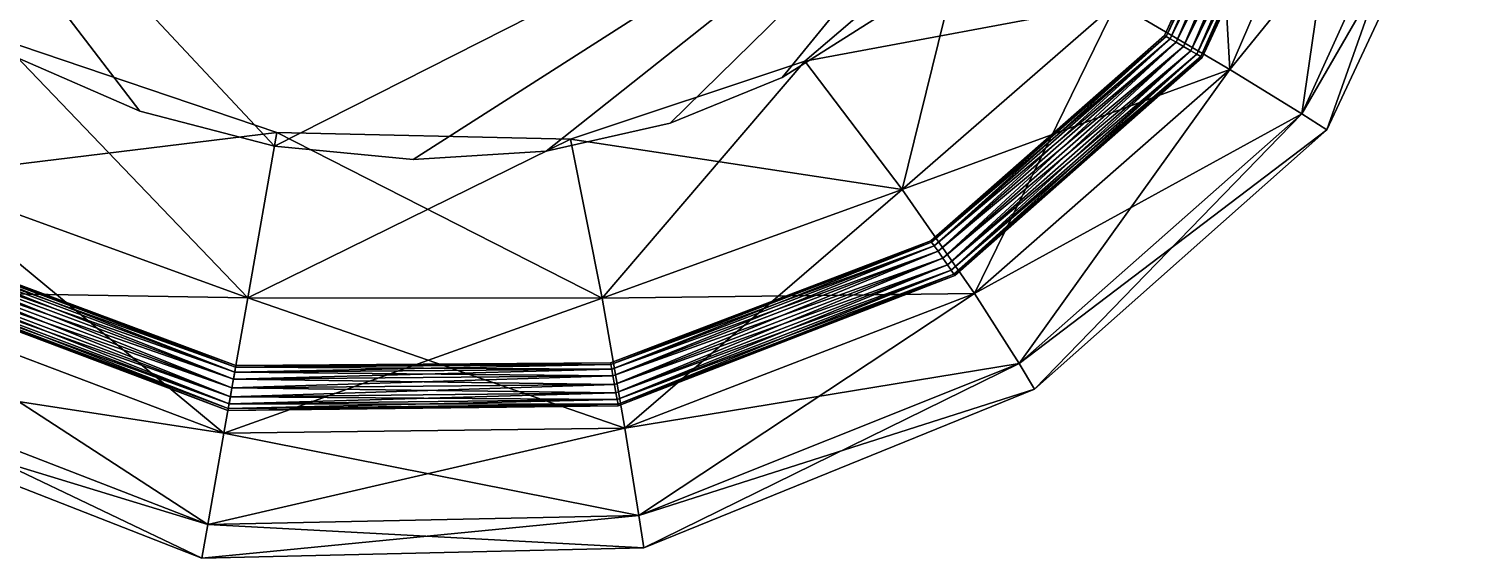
# Model space of a CAD drawing. Header units: metres. Extents: x -1.14 to 1.51, y -0.35 to 3.51.
# Drawn here: x -0.476 to 0.778, y -0.347 to 0.113 of the extents above; entities that cross this region are included whole.
import ezdxf

# ---------------------------------------------------------------- set-up
doc = ezdxf.new("R2010")
doc.units = ezdxf.units.M

msp = doc.modelspace()

# ---------------------------------------------------------------- linework, layer by layer
at = {"layer": 'Banana'}
for points in [[(0.5666, 0.0776, -0.0706), (0.5519, 0.3365, -0.0921), (0.4684, 0.1351, -0.0921)], [(0.5666, 0.0776, -0.0706), (0.6694, 0.3158, -0.0706), (0.5519, 0.3365, -0.0921)], [(0.4684, 0.1351, 0.0921), (0.6694, 0.3158, 0.0706), (0.5666, 0.0776, 0.0706)], [(0.6291, 0.0392, -0.0388), (0.6694, 0.3158, -0.0706), (0.5666, 0.0776, -0.0706)], [(0.5666, 0.0776, 0.0706), (0.6694, 0.3158, 0.0706), (0.7487, 0.3018, 0.0388)], [(0.6291, 0.0392, -0.0388), (0.7487, 0.3018, -0.0388), (0.6694, 0.3158, -0.0706)], [(0.5666, 0.0776, 0.0706), (0.7487, 0.3018, 0.0388), (0.6291, 0.0392, 0.0388)], [(0.651, 0.0252, 0), (0.7487, 0.3018, -0.0388), (0.6291, 0.0392, -0.0388)], [(0.6291, 0.0392, 0.0388), (0.7487, 0.3018, 0.0388), (0.7779, 0.2966, 0)], [(0.651, 0.0252, 0), (0.7779, 0.2966, 0), (0.7487, 0.3018, -0.0388)], [(0.6291, 0.0392, 0.0388), (0.7779, 0.2966, 0), (0.651, 0.0252, 0)], [(0.2823, -0.0265, -0.0921), (0.3395, 0.2062, -0.1), (0.1979, 0.0848, -0.1)], [(0.1979, 0.0848, 0.1), (0.3395, 0.2062, 0.1), (0.4684, 0.1351, 0.0921)], [(0.1979, 0.0848, 0.0477), (0.3395, 0.2062, 0.1), (0.1979, 0.0848, 0.1)], [(0.1979, 0.0848, 0.0477), (0.3395, 0.2062, 0.0477), (0.3395, 0.2062, 0.1)], [(0.1979, 0.0848, 0), (0.3395, 0.2062, 0.0477), (0.1979, 0.0848, 0.0477)], [(0.1979, 0.0848, 0), (0.3395, 0.2062, 0), (0.3395, 0.2062, 0.0477)], [(0.1979, 0.0848, -0.0477), (0.3395, 0.2062, 0), (0.1979, 0.0848, 0)], [(0.1979, 0.0848, -0.0477), (0.3395, 0.2062, -0.0477), (0.3395, 0.2062, 0)], [(0.1979, 0.0848, -0.1), (0.3395, 0.2062, -0.0477), (0.1979, 0.0848, -0.0477)], [(0.1979, 0.0848, -0.1), (0.3395, 0.2062, -0.1), (0.3395, 0.2062, -0.0477)], [(0.2823, -0.0265, -0.0921), (0.4684, 0.1351, -0.0921), (0.3395, 0.2062, -0.1)], [(0.1979, 0.0848, 0.1), (0.4684, 0.1351, 0.0921), (0.2823, -0.0265, 0.0921)], [(0.3449, -0.1169, -0.0706), (0.4684, 0.1351, -0.0921), (0.2823, -0.0265, -0.0921)], [(0.2823, -0.0265, 0.0921), (0.4684, 0.1351, 0.0921), (0.5666, 0.0776, 0.0706)], [(0.3449, -0.1169, -0.0706), (0.5666, 0.0776, -0.0706), (0.4684, 0.1351, -0.0921)], [(-0.5753, -0.0155, -0.0921), (-0.2605, 0.0228, -0.1), (-0.5019, 0.1046, -0.1)], [(-0.5019, 0.1046, 0.1), (-0.2858, -0.1206, 0.0921), (-0.5753, -0.0155, 0.0921)], [(-0.5019, 0.1046, 0.1), (-0.2605, 0.0228, 0.1), (-0.2858, -0.1206, 0.0921)], [(-0.5019, 0.1046, 0.0477), (-0.2605, 0.0228, 0.1), (-0.5019, 0.1046, 0.1)], [(-0.5019, 0.1046, 0.0477), (-0.2605, 0.0228, 0.0477), (-0.2605, 0.0228, 0.1)], [(-0.5019, 0.1046, 0), (-0.2605, 0.0228, 0.0477), (-0.5019, 0.1046, 0.0477)], [(-0.5019, 0.1046, 0), (-0.2605, 0.0228), (-0.2605, 0.0228, 0.0477)], [(-0.5019, 0.1046, -0.0477), (-0.2605, 0.0228), (-0.5019, 0.1046, 0)], [(-0.5019, 0.1046, -0.0477), (-0.2605, 0.0228, -0.0477), (-0.2605, 0.0228)], [(-0.5019, 0.1046, -0.1), (-0.2605, 0.0228, -0.0477), (-0.5019, 0.1046, -0.0477)], [(-0.5019, 0.1046, -0.1), (-0.2605, 0.0228, -0.1), (-0.2605, 0.0228, -0.0477)], [(0.0217, -0.1209, -0.0921), (0.1979, 0.0848, -0.1), (-0.0056, 0.0171, -0.1)], [(-0.0056, 0.0171, 0.1), (0.1979, 0.0848, 0.1), (0.2823, -0.0265, 0.0921)], [(-0.0056, 0.0171, 0.0477), (0.1979, 0.0848, 0.1), (-0.0056, 0.0171, 0.1)], [(-0.0056, 0.0171, 0.0477), (0.1979, 0.0848, 0.0477), (0.1979, 0.0848, 0.1)], [(-0.0056, 0.0171, 0), (0.1979, 0.0848, 0.0477), (-0.0056, 0.0171, 0.0477)], [(-0.0056, 0.0171, 0), (0.1979, 0.0848, 0), (0.1979, 0.0848, 0.0477)], [(-0.0056, 0.0171, -0.0477), (0.1979, 0.0848, 0), (-0.0056, 0.0171, 0)], [(-0.0056, 0.0171, -0.0477), (0.1979, 0.0848, -0.0477), (0.1979, 0.0848, 0)], [(-0.0056, 0.0171, -0.1), (0.1979, 0.0848, -0.0477), (-0.0056, 0.0171, -0.0477)], [(-0.0056, 0.0171, -0.1), (0.1979, 0.0848, -0.1), (0.1979, 0.0848, -0.0477)], [(0.0217, -0.1209, -0.0921), (0.2823, -0.0265, -0.0921), (0.1979, 0.0848, -0.1)], [(0.2823, -0.0265, 0.0921), (0.5666, 0.0776, 0.0706), (0.3449, -0.1169, 0.0706)], [(0.3838, -0.1777, -0.0388), (0.5666, 0.0776, -0.0706), (0.3449, -0.1169, -0.0706)], [(0.3449, -0.1169, 0.0706), (0.5666, 0.0776, 0.0706), (0.6291, 0.0392, 0.0388)], [(0.3838, -0.1777, -0.0388), (0.6291, 0.0392, -0.0388), (0.5666, 0.0776, -0.0706)], [(0.3449, -0.1169, 0.0706), (0.6291, 0.0392, 0.0388), (0.3838, -0.1777, 0.0388)], [(0.3972, -0.1999, 0), (0.6291, 0.0392, -0.0388), (0.3838, -0.1777, -0.0388)], [(0.3838, -0.1777, 0.0388), (0.6291, 0.0392, 0.0388), (0.651, 0.0252, 0)], [(0.3972, -0.1999, 0), (0.651, 0.0252, 0), (0.6291, 0.0392, -0.0388)], [(0.3838, -0.1777, 0.0388), (0.651, 0.0252, 0), (0.3972, -0.1999, 0)], [(-0.5753, -0.0155, -0.0921), (-0.2858, -0.1206, -0.0921), (-0.2605, 0.0228, -0.1)], [(-0.2858, -0.1206, -0.0921), (-0.0056, 0.0171, -0.1), (-0.2605, 0.0228, -0.1)], [(-0.2605, 0.0228, 0.1), (0.0217, -0.1209, 0.0921), (-0.2858, -0.1206, 0.0921)], [(-0.2858, -0.1206, -0.0921), (0.0217, -0.1209, -0.0921), (-0.0056, 0.0171, -0.1)], [(-0.2605, 0.0228, 0.1), (-0.0056, 0.0171, 0.1), (0.0217, -0.1209, 0.0921)], [(-0.2605, 0.0228, 0.0477), (-0.0056, 0.0171, 0.1), (-0.2605, 0.0228, 0.1)], [(-0.2605, 0.0228, 0.0477), (-0.0056, 0.0171, 0.0477), (-0.0056, 0.0171, 0.1)], [(-0.2605, 0.0228), (-0.0056, 0.0171, 0.0477), (-0.2605, 0.0228, 0.0477)], [(-0.2605, 0.0228), (-0.0056, 0.0171, 0), (-0.0056, 0.0171, 0.0477)], [(-0.2605, 0.0228, -0.0477), (-0.0056, 0.0171, 0), (-0.2605, 0.0228)], [(-0.2605, 0.0228, -0.0477), (-0.0056, 0.0171, -0.0477), (-0.0056, 0.0171, 0)], [(-0.2605, 0.0228, -0.1), (-0.0056, 0.0171, -0.0477), (-0.2605, 0.0228, -0.0477)], [(-0.2605, 0.0228, -0.1), (-0.0056, 0.0171, -0.1), (-0.0056, 0.0171, -0.0477)], [(-0.0056, 0.0171, 0.1), (0.2823, -0.0265, 0.0921), (0.0217, -0.1209, 0.0921)], [(-0.6325, -0.1147, -0.0706), (-0.2858, -0.1206, -0.0921), (-0.5753, -0.0155, -0.0921)], [(-0.5753, -0.0155, 0.0921), (-0.3065, -0.238, 0.0706), (-0.6325, -0.1147, 0.0706)], [(-0.5753, -0.0155, 0.0921), (-0.2858, -0.1206, 0.0921), (-0.3065, -0.238, 0.0706)], [(0.0416, -0.2336, -0.0706), (0.2823, -0.0265, -0.0921), (0.0217, -0.1209, -0.0921)], [(0.0217, -0.1209, 0.0921), (0.2823, -0.0265, 0.0921), (0.3449, -0.1169, 0.0706)], [(0.0416, -0.2336, -0.0706), (0.3449, -0.1169, -0.0706), (0.2823, -0.0265, -0.0921)], [(-0.6696, -0.1821, -0.0388), (-0.3065, -0.238, -0.0706), (-0.6325, -0.1147, -0.0706)], [(-0.6325, -0.1147, 0.0706), (-0.3204, -0.3174, 0.0388), (-0.6696, -0.1821, 0.0388)], [(-0.6325, -0.1147, -0.0706), (-0.3065, -0.238, -0.0706), (-0.2858, -0.1206, -0.0921)], [(-0.6325, -0.1147, 0.0706), (-0.3065, -0.238, 0.0706), (-0.3204, -0.3174, 0.0388)], [(-0.3065, -0.238, -0.0706), (0.0217, -0.1209, -0.0921), (-0.2858, -0.1206, -0.0921)], [(-0.2858, -0.1206, 0.0921), (0.0416, -0.2336, 0.0706), (-0.3065, -0.238, 0.0706)], [(-0.3065, -0.238, -0.0706), (0.0416, -0.2336, -0.0706), (0.0217, -0.1209, -0.0921)], [(-0.2858, -0.1206, 0.0921), (0.0217, -0.1209, 0.0921), (0.0416, -0.2336, 0.0706)], [(0.0217, -0.1209, 0.0921), (0.3449, -0.1169, 0.0706), (0.0416, -0.2336, 0.0706)], [(0.0537, -0.3096, -0.0388), (0.3449, -0.1169, -0.0706), (0.0416, -0.2336, -0.0706)], [(0.0416, -0.2336, 0.0706), (0.3449, -0.1169, 0.0706), (0.3838, -0.1777, 0.0388)], [(0.0537, -0.3096, -0.0388), (0.3838, -0.1777, -0.0388), (0.3449, -0.1169, -0.0706)], [(-0.6829, -0.2069, 0), (-0.3204, -0.3174, -0.0388), (-0.6696, -0.1821, -0.0388)], [(-0.6696, -0.1821, 0.0388), (-0.3256, -0.3465), (-0.6829, -0.2069, 0)], [(-0.6696, -0.1821, -0.0388), (-0.3204, -0.3174, -0.0388), (-0.3065, -0.238, -0.0706)], [(-0.6696, -0.1821, 0.0388), (-0.3204, -0.3174, 0.0388), (-0.3256, -0.3465)], [(0.0416, -0.2336, 0.0706), (0.3838, -0.1777, 0.0388), (0.0537, -0.3096, 0.0388)], [(0.0579, -0.3375, 0), (0.3838, -0.1777, -0.0388), (0.0537, -0.3096, -0.0388)], [(0.0537, -0.3096, 0.0388), (0.3838, -0.1777, 0.0388), (0.3972, -0.1999, 0)], [(0.0579, -0.3375, 0), (0.3972, -0.1999, 0), (0.3838, -0.1777, -0.0388)], [(0.0537, -0.3096, 0.0388), (0.3972, -0.1999, 0), (0.0579, -0.3375, 0)], [(-0.6829, -0.2069, 0), (-0.3256, -0.3465, 0), (-0.3204, -0.3174, -0.0388)], [(-0.3204, -0.3174, -0.0388), (0.0416, -0.2336, -0.0706), (-0.3065, -0.238, -0.0706)], [(-0.3204, -0.3174, -0.0388), (0.0537, -0.3096, -0.0388), (0.0416, -0.2336, -0.0706)], [(-0.3065, -0.238, 0.0706), (0.0537, -0.3096, 0.0388), (-0.3204, -0.3174, 0.0388)], [(-0.3065, -0.238, 0.0706), (0.0416, -0.2336, 0.0706), (0.0537, -0.3096, 0.0388)], [(-0.3256, -0.3465, 0), (0.0537, -0.3096, -0.0388), (-0.3204, -0.3174, -0.0388)], [(-0.3256, -0.3465, 0), (0.0579, -0.3375, 0), (0.0537, -0.3096, -0.0388)], [(-0.3204, -0.3174, 0.0388), (0.0537, -0.3096, 0.0388), (0.0579, -0.3375, 0)], [(-0.3204, -0.3174, 0.0388), (0.0579, -0.3375, 0), (-0.3256, -0.3465)]]:
    msp.add_3dface(points, dxfattribs=at)
at = {"layer": 'Cylinder'}
for points in [[(-0.4856, 0.0877, -0.1), (-0.3796, 0.0415, -0.1), (-0.7753, 0.5586, -0.1)], [(-0.3796, 0.0415, -0.1), (-0.2625, 0.0112, -0.1), (-0.7753, 0.5586, -0.1)], [(-0.7753, 0.5586, -0.1), (-0.2625, 0.0112, -0.1), (0.4065, 0.3502, -0.1)], [(-0.3796, 0.0415, 0.1), (-0.7753, 0.5586, 0.1), (-0.2625, 0.0112, 0.1)], [(-0.7753, 0.5586, 0.1), (-0.3796, 0.0415, 0.1), (-0.4856, 0.0877, 0.1)], [(0.4065, 0.3502, 0.1), (-0.2625, 0.0112, 0.1), (-0.7753, 0.5586, 0.1)], [(-0.1422, -0.0004, -0.1), (0.4065, 0.3502, -0.1), (-0.2625, 0.0112, -0.1)], [(-0.1422, -0.0004, 0.1), (-0.2625, 0.0112, 0.1), (0.4065, 0.3502, 0.1)], [(0.4065, 0.3502, -0.1), (-0.1422, -0.0004, -0.1), (-0.0267, 0.0068, -0.1)], [(-0.0267, 0.0068, 0.1), (-0.1422, -0.0004, 0.1), (0.4065, 0.3502, 0.1)], [(-0.0267, 0.0068, -0.1), (0.081, 0.031, -0.1), (0.4065, 0.3502, -0.1)], [(-0.0267, 0.0068, 0.1), (0.4065, 0.3502, 0.1), (0.081, 0.031, 0.1)], [(0.1782, 0.0706, -0.1), (0.4065, 0.3502, -0.1), (0.081, 0.031, -0.1)], [(0.081, 0.031, 0.1), (0.4065, 0.3502, 0.1), (0.1782, 0.0706, 0.1)], [(0.4065, 0.3502, -0.1), (0.1782, 0.0706, -0.1), (0.2622, 0.124, -0.1)], [(0.2622, 0.124, 0.1), (0.1782, 0.0706, 0.1), (0.4065, 0.3502, 0.1)], [(0.1782, 0.0706, -0.1), (0.2622, 0.124, 0.1), (0.2622, 0.124, -0.1)], [(0.1782, 0.0706, -0.1), (0.1782, 0.0706, 0.1), (0.2622, 0.124, 0.1)], [(-0.4856, 0.0877, -0.1), (-0.3796, 0.0415, 0.1), (-0.3796, 0.0415, -0.1)], [(-0.4856, 0.0877, -0.1), (-0.4856, 0.0877, 0.1), (-0.3796, 0.0415, 0.1)], [(0.081, 0.031, -0.1), (0.1782, 0.0706, 0.1), (0.1782, 0.0706, -0.1)], [(0.081, 0.031, -0.1), (0.081, 0.031, 0.1), (0.1782, 0.0706, 0.1)], [(-0.3796, 0.0415, -0.1), (-0.2625, 0.0112, 0.1), (-0.2625, 0.0112, -0.1)], [(-0.3796, 0.0415, -0.1), (-0.3796, 0.0415, 0.1), (-0.2625, 0.0112, 0.1)], [(-0.0267, 0.0068, -0.1), (0.081, 0.031, 0.1), (0.081, 0.031, -0.1)], [(-0.0267, 0.0068, -0.1), (-0.0267, 0.0068, 0.1), (0.081, 0.031, 0.1)], [(-0.2625, 0.0112, -0.1), (-0.1422, -0.0004, 0.1), (-0.1422, -0.0004, -0.1)], [(-0.2625, 0.0112, -0.1), (-0.2625, 0.0112, 0.1), (-0.1422, -0.0004, 0.1)], [(-0.1422, -0.0004, -0.1), (-0.0267, 0.0068, 0.1), (-0.0267, 0.0068, -0.1)], [(-0.1422, -0.0004, -0.1), (-0.1422, -0.0004, 0.1), (-0.0267, 0.0068, 0.1)]]:
    msp.add_3dface(points, dxfattribs=at)
at = {"layer": 'Windows'}
for points in [[(0.51, 0.1071, 0.0785), (0.6106, 0.3261, 0.0785), (0.6122, 0.3259, 0.0811)], [(0.5113, 0.1064, 0.076), (0.6106, 0.3261, 0.0785), (0.51, 0.1071, 0.0785)], [(0.5113, 0.1064, 0.076), (0.6122, 0.3259, 0.076), (0.6106, 0.3261, 0.0785)], [(0.51, 0.1071, 0.0785), (0.6122, 0.3259, 0.0811), (0.5113, 0.1064, 0.0811)], [(0.5113, 0.1064, 0.0811), (0.6122, 0.3259, 0.0811), (0.6164, 0.3251, 0.0832)], [(0.5148, 0.1043, 0.0739), (0.6122, 0.3259, 0.076), (0.5113, 0.1064, 0.076)], [(0.5113, 0.1064, 0.0811), (0.6164, 0.3251, 0.0832), (0.5148, 0.1043, 0.0832)], [(0.5148, 0.1043, 0.0739), (0.6164, 0.3251, 0.0739), (0.6122, 0.3259, 0.076)], [(0.5148, 0.1043, 0.0832), (0.6164, 0.3251, 0.0832), (0.6226, 0.324, 0.0846)], [(0.52, 0.1013, 0.0725), (0.6164, 0.3251, 0.0739), (0.5148, 0.1043, 0.0739)], [(0.5148, 0.1043, 0.0832), (0.6226, 0.324, 0.0846), (0.52, 0.1013, 0.0846)], [(0.52, 0.1013, 0.0725), (0.6226, 0.324, 0.0725), (0.6164, 0.3251, 0.0739)], [(0.52, 0.1013, 0.0846), (0.6226, 0.324, 0.0846), (0.6301, 0.3227, 0.0851)], [(0.5264, 0.0976, 0.0719), (0.6226, 0.324, 0.0725), (0.52, 0.1013, 0.0725)], [(0.52, 0.1013, 0.0846), (0.6301, 0.3227, 0.0851), (0.5264, 0.0976, 0.0851)], [(0.5264, 0.0976, 0.0719), (0.6301, 0.3227, 0.0719), (0.6226, 0.324, 0.0725)], [(0.5328, 0.0939, 0.0725), (0.6301, 0.3227, 0.0719), (0.5264, 0.0976, 0.0719)], [(0.5264, 0.0976, 0.0851), (0.6301, 0.3227, 0.0851), (0.6377, 0.3214, 0.0846)], [(0.5264, 0.0976, 0.0851), (0.6377, 0.3214, 0.0846), (0.5328, 0.0939, 0.0846)], [(0.5328, 0.0939, 0.0725), (0.6377, 0.3214, 0.0725), (0.6301, 0.3227, 0.0719)], [(0.538, 0.0908, 0.0739), (0.6377, 0.3214, 0.0725), (0.5328, 0.0939, 0.0725)], [(0.5328, 0.0939, 0.0846), (0.6377, 0.3214, 0.0846), (0.6439, 0.3203, 0.0832)], [(0.5328, 0.0939, 0.0846), (0.6439, 0.3203, 0.0832), (0.538, 0.0908, 0.0832)], [(0.538, 0.0908, 0.0739), (0.6439, 0.3203, 0.0739), (0.6377, 0.3214, 0.0725)], [(0.5416, 0.0888, 0.076), (0.6439, 0.3203, 0.0739), (0.538, 0.0908, 0.0739)], [(0.538, 0.0908, 0.0832), (0.6439, 0.3203, 0.0832), (0.6481, 0.3195, 0.0811)], [(0.538, 0.0908, 0.0832), (0.6481, 0.3195, 0.0811), (0.5416, 0.0888, 0.0811)], [(0.5416, 0.0888, 0.076), (0.6481, 0.3195, 0.076), (0.6439, 0.3203, 0.0739)], [(0.5428, 0.088, 0.0785), (0.6481, 0.3195, 0.076), (0.5416, 0.0888, 0.076)], [(0.5416, 0.0888, 0.0811), (0.6481, 0.3195, 0.0811), (0.6496, 0.3193, 0.0785)], [(0.5416, 0.0888, 0.0811), (0.6496, 0.3193, 0.0785), (0.5428, 0.088, 0.0785)], [(0.5428, 0.088, 0.0785), (0.6496, 0.3193, 0.0785), (0.6481, 0.3195, 0.076)], [(0.307, -0.071, 0.0785), (0.51, 0.1071, 0.0785), (0.5113, 0.1064, 0.0811)], [(0.3078, -0.0722, 0.076), (0.51, 0.1071, 0.0785), (0.307, -0.071, 0.0785)], [(0.307, -0.071, 0.0785), (0.5113, 0.1064, 0.0811), (0.3078, -0.0722, 0.0811)], [(0.3078, -0.0722, 0.076), (0.5113, 0.1064, 0.076), (0.51, 0.1071, 0.0785)], [(0.3078, -0.0722, 0.0811), (0.5113, 0.1064, 0.0811), (0.5148, 0.1043, 0.0832)], [(0.3101, -0.0754, 0.0739), (0.5113, 0.1064, 0.076), (0.3078, -0.0722, 0.076)], [(0.3078, -0.0722, 0.0811), (0.5148, 0.1043, 0.0832), (0.3101, -0.0754, 0.0832)], [(0.3101, -0.0754, 0.0739), (0.5148, 0.1043, 0.0739), (0.5113, 0.1064, 0.076)], [(0.3101, -0.0754, 0.0832), (0.5148, 0.1043, 0.0832), (0.52, 0.1013, 0.0846)], [(0.3134, -0.0802, 0.0725), (0.5148, 0.1043, 0.0739), (0.3101, -0.0754, 0.0739)], [(0.3101, -0.0754, 0.0832), (0.52, 0.1013, 0.0846), (0.3134, -0.0802, 0.0846)], [(0.3134, -0.0802, 0.0725), (0.52, 0.1013, 0.0725), (0.5148, 0.1043, 0.0739)], [(0.3134, -0.0802, 0.0846), (0.52, 0.1013, 0.0846), (0.5264, 0.0976, 0.0851)], [(0.3175, -0.086, 0.0719), (0.52, 0.1013, 0.0725), (0.3134, -0.0802, 0.0725)], [(0.3175, -0.086, 0.0719), (0.5264, 0.0976, 0.0719), (0.52, 0.1013, 0.0725)], [(0.3134, -0.0802, 0.0846), (0.5264, 0.0976, 0.0851), (0.3175, -0.086, 0.0851)], [(0.3216, -0.0919, 0.0725), (0.5264, 0.0976, 0.0719), (0.3175, -0.086, 0.0719)], [(0.3175, -0.086, 0.0851), (0.5264, 0.0976, 0.0851), (0.5328, 0.0939, 0.0846)], [(0.3175, -0.086, 0.0851), (0.5328, 0.0939, 0.0846), (0.3216, -0.0919, 0.0846)], [(0.3216, -0.0919, 0.0725), (0.5328, 0.0939, 0.0725), (0.5264, 0.0976, 0.0719)], [(0.3249, -0.0967, 0.0739), (0.5328, 0.0939, 0.0725), (0.3216, -0.0919, 0.0725)], [(0.3216, -0.0919, 0.0846), (0.5328, 0.0939, 0.0846), (0.538, 0.0908, 0.0832)], [(0.3216, -0.0919, 0.0846), (0.538, 0.0908, 0.0832), (0.3249, -0.0967, 0.0832)], [(0.3249, -0.0967, 0.0739), (0.538, 0.0908, 0.0739), (0.5328, 0.0939, 0.0725)], [(0.3272, -0.0999, 0.076), (0.538, 0.0908, 0.0739), (0.3249, -0.0967, 0.0739)], [(0.3249, -0.0967, 0.0832), (0.538, 0.0908, 0.0832), (0.5416, 0.0888, 0.0811)], [(0.3249, -0.0967, 0.0832), (0.5416, 0.0888, 0.0811), (0.3272, -0.0999, 0.0811)], [(0.3272, -0.0999, 0.076), (0.5416, 0.0888, 0.076), (0.538, 0.0908, 0.0739)], [(0.328, -0.1011, 0.0785), (0.5416, 0.0888, 0.076), (0.3272, -0.0999, 0.076)], [(0.3272, -0.0999, 0.0811), (0.5416, 0.0888, 0.0811), (0.5428, 0.088, 0.0785)], [(0.3272, -0.0999, 0.0811), (0.5428, 0.088, 0.0785), (0.328, -0.1011, 0.0785)], [(0.328, -0.1011, 0.0785), (0.5428, 0.088, 0.0785), (0.5416, 0.0888, 0.076)], [(-0.6037, -0.0707, 0.0832), (-0.2982, -0.1912, 0.0846), (-0.6068, -0.0759, 0.0846)], [(-0.6068, -0.0759, 0.0725), (-0.2971, -0.185, 0.0739), (-0.6037, -0.0707, 0.0739)], [(-0.6017, -0.0672, 0.0811), (-0.2971, -0.185, 0.0832), (-0.6037, -0.0707, 0.0832)], [(-0.6037, -0.0707, 0.0739), (-0.2964, -0.1808, 0.076), (-0.6017, -0.0672, 0.076)], [(-0.6037, -0.0707, 0.0832), (-0.2971, -0.185, 0.0832), (-0.2982, -0.1912, 0.0846)], [(-0.6037, -0.0707, 0.0739), (-0.2971, -0.185, 0.0739), (-0.2964, -0.1808, 0.076)], [(-0.6009, -0.0659, 0.0785), (-0.2964, -0.1808, 0.0811), (-0.6017, -0.0672, 0.0811)], [(-0.6017, -0.0672, 0.076), (-0.2961, -0.1793, 0.0785), (-0.6009, -0.0659, 0.0785)], [(-0.6017, -0.0672, 0.0811), (-0.2964, -0.1808, 0.0811), (-0.2971, -0.185, 0.0832)], [(-0.6017, -0.0672, 0.076), (-0.2964, -0.1808, 0.076), (-0.2961, -0.1793, 0.0785)], [(-0.6009, -0.0659, 0.0785), (-0.2961, -0.1793, 0.0785), (-0.2964, -0.1808, 0.0811)], [(0.0291, -0.177, 0.0785), (0.307, -0.071, 0.0785), (0.3078, -0.0722, 0.0811)], [(0.0294, -0.1784, 0.076), (0.307, -0.071, 0.0785), (0.0291, -0.177, 0.0785)], [(0.0291, -0.177, 0.0785), (0.3078, -0.0722, 0.0811), (0.0294, -0.1784, 0.0811)], [(0.0294, -0.1784, 0.076), (0.3078, -0.0722, 0.076), (0.307, -0.071, 0.0785)], [(0.0294, -0.1784, 0.0811), (0.3078, -0.0722, 0.0811), (0.3101, -0.0754, 0.0832)], [(0.0301, -0.1825, 0.0739), (0.3078, -0.0722, 0.076), (0.0294, -0.1784, 0.076)], [(0.0301, -0.1825, 0.0739), (0.3101, -0.0754, 0.0739), (0.3078, -0.0722, 0.076)], [(-0.6142, -0.0887, 0.0725), (-0.2995, -0.1988, 0.0719), (-0.6105, -0.0823, 0.0719)], [(-0.6105, -0.0823, 0.0851), (-0.3009, -0.2064, 0.0846), (-0.6142, -0.0887, 0.0846)], [(-0.6068, -0.0759, 0.0846), (-0.2995, -0.1988, 0.0851), (-0.6105, -0.0823, 0.0851)], [(-0.6105, -0.0823, 0.0719), (-0.2982, -0.1912, 0.0725), (-0.6068, -0.0759, 0.0725)], [(-0.6105, -0.0823, 0.0851), (-0.2995, -0.1988, 0.0851), (-0.3009, -0.2064, 0.0846)], [(-0.6105, -0.0823, 0.0719), (-0.2995, -0.1988, 0.0719), (-0.2982, -0.1912, 0.0725)], [(-0.6068, -0.0759, 0.0846), (-0.2982, -0.1912, 0.0846), (-0.2995, -0.1988, 0.0851)], [(-0.6068, -0.0759, 0.0725), (-0.2982, -0.1912, 0.0725), (-0.2971, -0.185, 0.0739)], [(0.0294, -0.1784, 0.0811), (0.3101, -0.0754, 0.0832), (0.0301, -0.1825, 0.0832)], [(0.0301, -0.1825, 0.0832), (0.3101, -0.0754, 0.0832), (0.3134, -0.0802, 0.0846)], [(0.0312, -0.1884, 0.0725), (0.3101, -0.0754, 0.0739), (0.0301, -0.1825, 0.0739)], [(0.0301, -0.1825, 0.0832), (0.3134, -0.0802, 0.0846), (0.0312, -0.1884, 0.0846)], [(0.0312, -0.1884, 0.0725), (0.3134, -0.0802, 0.0725), (0.3101, -0.0754, 0.0739)], [(0.0312, -0.1884, 0.0846), (0.3134, -0.0802, 0.0846), (0.3175, -0.086, 0.0851)], [(0.0325, -0.1957, 0.0719), (0.3134, -0.0802, 0.0725), (0.0312, -0.1884, 0.0725)], [(0.0312, -0.1884, 0.0846), (0.3175, -0.086, 0.0851), (0.0325, -0.1957, 0.0851)], [(0.0325, -0.1957, 0.0719), (0.3175, -0.086, 0.0719), (0.3134, -0.0802, 0.0725)], [(0.0338, -0.2029, 0.0725), (0.3175, -0.086, 0.0719), (0.0325, -0.1957, 0.0719)], [(0.0325, -0.1957, 0.0851), (0.3175, -0.086, 0.0851), (0.3216, -0.0919, 0.0846)], [(0.0338, -0.2029, 0.0725), (0.3216, -0.0919, 0.0725), (0.3175, -0.086, 0.0719)], [(-0.62, -0.0988, 0.0785), (-0.3027, -0.2167, 0.076), (-0.6193, -0.0975, 0.076)], [(-0.6193, -0.0975, 0.0811), (-0.303, -0.2183, 0.0785), (-0.62, -0.0988, 0.0785)], [(-0.62, -0.0988, 0.0785), (-0.303, -0.2183, 0.0785), (-0.3027, -0.2167, 0.076)], [(-0.6193, -0.0975, 0.076), (-0.302, -0.2126, 0.0739), (-0.6172, -0.0939, 0.0739)], [(-0.6172, -0.0939, 0.0832), (-0.3027, -0.2167, 0.0811), (-0.6193, -0.0975, 0.0811)], [(-0.6193, -0.0975, 0.076), (-0.3027, -0.2167, 0.076), (-0.302, -0.2126, 0.0739)], [(-0.6193, -0.0975, 0.0811), (-0.3027, -0.2167, 0.0811), (-0.303, -0.2183, 0.0785)], [(-0.6172, -0.0939, 0.0739), (-0.3009, -0.2064, 0.0725), (-0.6142, -0.0887, 0.0725)], [(-0.6142, -0.0887, 0.0846), (-0.302, -0.2126, 0.0832), (-0.6172, -0.0939, 0.0832)], [(-0.6172, -0.0939, 0.0739), (-0.302, -0.2126, 0.0739), (-0.3009, -0.2064, 0.0725)], [(-0.6172, -0.0939, 0.0832), (-0.302, -0.2126, 0.0832), (-0.3027, -0.2167, 0.0811)], [(-0.6142, -0.0887, 0.0725), (-0.3009, -0.2064, 0.0725), (-0.2995, -0.1988, 0.0719)], [(-0.6142, -0.0887, 0.0846), (-0.3009, -0.2064, 0.0846), (-0.302, -0.2126, 0.0832)], [(0.0325, -0.1957, 0.0851), (0.3216, -0.0919, 0.0846), (0.0338, -0.2029, 0.0846)], [(0.0348, -0.2089, 0.0739), (0.3216, -0.0919, 0.0725), (0.0338, -0.2029, 0.0725)], [(0.0338, -0.2029, 0.0846), (0.3216, -0.0919, 0.0846), (0.3249, -0.0967, 0.0832)], [(0.0338, -0.2029, 0.0846), (0.3249, -0.0967, 0.0832), (0.0348, -0.2089, 0.0832)], [(0.0348, -0.2089, 0.0739), (0.3249, -0.0967, 0.0739), (0.3216, -0.0919, 0.0725)], [(0.0356, -0.2129, 0.076), (0.3249, -0.0967, 0.0739), (0.0348, -0.2089, 0.0739)], [(0.0348, -0.2089, 0.0832), (0.3249, -0.0967, 0.0832), (0.3272, -0.0999, 0.0811)], [(0.0348, -0.2089, 0.0832), (0.3272, -0.0999, 0.0811), (0.0356, -0.2129, 0.0811)], [(0.0356, -0.2129, 0.076), (0.3272, -0.0999, 0.076), (0.3249, -0.0967, 0.0739)], [(0.0358, -0.2144, 0.0785), (0.3272, -0.0999, 0.076), (0.0356, -0.2129, 0.076)], [(0.0356, -0.2129, 0.0811), (0.3272, -0.0999, 0.0811), (0.328, -0.1011, 0.0785)], [(0.0358, -0.2144, 0.0785), (0.328, -0.1011, 0.0785), (0.3272, -0.0999, 0.076)], [(0.0356, -0.2129, 0.0811), (0.328, -0.1011, 0.0785), (0.0358, -0.2144, 0.0785)], [(-0.2982, -0.1912, 0.0725), (0.0301, -0.1825, 0.0739), (-0.2971, -0.185, 0.0739)], [(-0.2982, -0.1912, 0.0725), (0.0312, -0.1884, 0.0725), (0.0301, -0.1825, 0.0739)], [(-0.2971, -0.185, 0.0832), (0.0312, -0.1884, 0.0846), (-0.2982, -0.1912, 0.0846)], [(-0.2971, -0.185, 0.0739), (0.0294, -0.1784, 0.076), (-0.2964, -0.1808, 0.076)], [(-0.2971, -0.185, 0.0739), (0.0301, -0.1825, 0.0739), (0.0294, -0.1784, 0.076)], [(-0.2964, -0.1808, 0.0811), (0.0301, -0.1825, 0.0832), (-0.2971, -0.185, 0.0832)], [(-0.2971, -0.185, 0.0832), (0.0301, -0.1825, 0.0832), (0.0312, -0.1884, 0.0846)], [(-0.2964, -0.1808, 0.076), (0.0291, -0.177, 0.0785), (-0.2961, -0.1793, 0.0785)], [(-0.2964, -0.1808, 0.076), (0.0294, -0.1784, 0.076), (0.0291, -0.177, 0.0785)], [(-0.2964, -0.1808, 0.0811), (0.0294, -0.1784, 0.0811), (0.0301, -0.1825, 0.0832)], [(-0.2961, -0.1793, 0.0785), (0.0294, -0.1784, 0.0811), (-0.2964, -0.1808, 0.0811)], [(-0.2961, -0.1793, 0.0785), (0.0291, -0.177, 0.0785), (0.0294, -0.1784, 0.0811)], [(-0.3009, -0.2064, 0.0725), (0.0325, -0.1957, 0.0719), (-0.2995, -0.1988, 0.0719)], [(-0.3009, -0.2064, 0.0725), (0.0338, -0.2029, 0.0725), (0.0325, -0.1957, 0.0719)], [(-0.2995, -0.1988, 0.0851), (0.0338, -0.2029, 0.0846), (-0.3009, -0.2064, 0.0846)], [(-0.2995, -0.1988, 0.0719), (0.0312, -0.1884, 0.0725), (-0.2982, -0.1912, 0.0725)], [(-0.2995, -0.1988, 0.0719), (0.0325, -0.1957, 0.0719), (0.0312, -0.1884, 0.0725)], [(-0.2982, -0.1912, 0.0846), (0.0325, -0.1957, 0.0851), (-0.2995, -0.1988, 0.0851)], [(-0.2995, -0.1988, 0.0851), (0.0325, -0.1957, 0.0851), (0.0338, -0.2029, 0.0846)], [(-0.2982, -0.1912, 0.0846), (0.0312, -0.1884, 0.0846), (0.0325, -0.1957, 0.0851)], [(-0.303, -0.2183, 0.0785), (0.0356, -0.2129, 0.076), (-0.3027, -0.2167, 0.076)], [(-0.303, -0.2183, 0.0785), (0.0358, -0.2144, 0.0785), (0.0356, -0.2129, 0.076)], [(-0.3027, -0.2167, 0.076), (0.0348, -0.2089, 0.0739), (-0.302, -0.2126, 0.0739)], [(-0.3027, -0.2167, 0.076), (0.0356, -0.2129, 0.076), (0.0348, -0.2089, 0.0739)], [(-0.302, -0.2126, 0.0832), (0.0356, -0.2129, 0.0811), (-0.3027, -0.2167, 0.0811)], [(-0.3027, -0.2167, 0.0811), (0.0356, -0.2129, 0.0811), (0.0358, -0.2144, 0.0785)], [(-0.302, -0.2126, 0.0739), (0.0338, -0.2029, 0.0725), (-0.3009, -0.2064, 0.0725)], [(-0.302, -0.2126, 0.0739), (0.0348, -0.2089, 0.0739), (0.0338, -0.2029, 0.0725)], [(-0.3009, -0.2064, 0.0846), (0.0348, -0.2089, 0.0832), (-0.302, -0.2126, 0.0832)], [(-0.302, -0.2126, 0.0832), (0.0348, -0.2089, 0.0832), (0.0356, -0.2129, 0.0811)], [(-0.3009, -0.2064, 0.0846), (0.0338, -0.2029, 0.0846), (0.0348, -0.2089, 0.0832)], [(-0.3027, -0.2167, 0.0811), (0.0358, -0.2144, 0.0785), (-0.303, -0.2183, 0.0785)]]:
    msp.add_3dface(points, dxfattribs=at)

doc.saveas('drawing.dxf')
